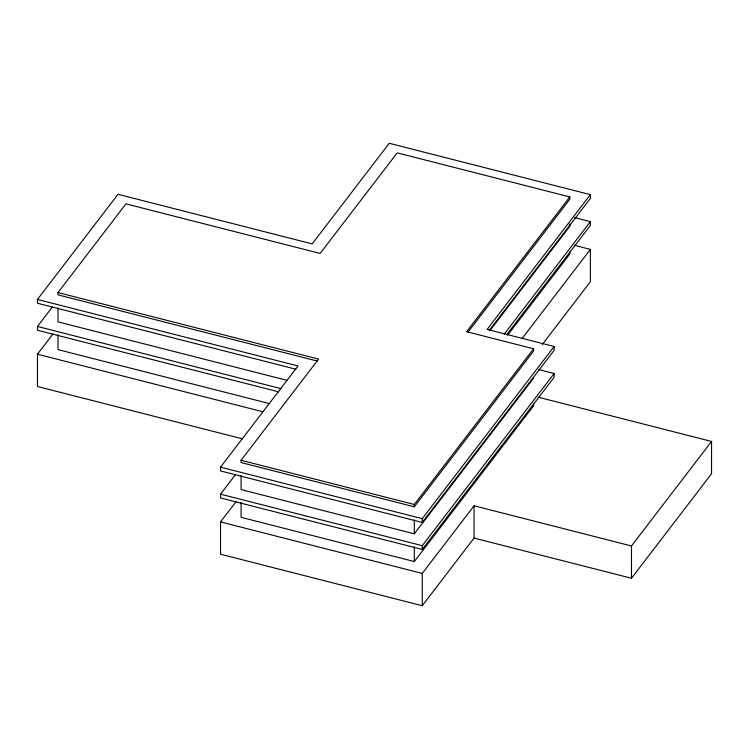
<?xml version="1.0" encoding="UTF-8"?>
<svg xmlns="http://www.w3.org/2000/svg" width="749" height="749" viewBox="0 0 749 749"><rect width="100%" height="100%" fill="white"/><g stroke="black" fill="none" stroke-linecap="round" stroke-linejoin="round"><path stroke-width="1.12" d="M295.761 369.182L37.45 303.233L37.45 299.45L117.996 194.3L312.183 243.884L389.246 143.284L590.381 194.637L590.381 198.419L489.284 330.393M317.454 361.102L58.01 294.863L58.01 292.559L125.944 203.868L320.141 253.443L397.195 152.852L569.82 196.931L569.82 199.234L468.013 332.135M278.768 391.858L37.45 330.243L37.45 326.461L52.29 307.09M242.507 438.858L37.45 386.493L37.45 354.202L52.992 333.914M590.381 194.637L487.159 329.391L554.138 346.497L554.138 350.279L422.258 522.446L220.524 470.943L220.524 467.161L298.027 365.98L37.45 299.45M569.82 196.931L466.599 331.685L533.578 348.781L533.578 351.084L414.3 506.801L241.084 462.573L241.084 460.27L318.587 359.089L58.01 292.559M538.512 369.519L554.138 373.508L554.138 377.29L422.258 549.457L220.524 497.954L220.524 494.171L235.458 474.679M538.156 397.167L711.55 441.442L631.482 545.974L474.07 505.781L474.07 538.072L422.258 605.716L220.524 554.204L220.524 521.913L236.169 501.493M489.93 330.543L569.82 226.245L569.82 223.923M504.18 334.185L590.381 221.657L574.558 217.613M507.017 334.26L590.381 225.43L590.381 221.657M507.607 335.196L569.82 253.986L569.82 251.701M521.856 338.857L590.381 249.398L574.558 245.354M414.3 506.801L414.3 504.498L533.578 348.781M542.342 344.4L590.381 281.69L590.381 249.398M422.258 522.446L422.258 518.664L554.138 346.497M241.084 475.643L241.084 489.584L414.3 533.812L533.578 378.105M422.258 549.457L422.258 545.684L554.138 373.508M241.084 502.495L241.084 517.325L414.3 561.553L533.578 405.836L533.578 403.561M422.258 605.716L422.258 573.425L474.07 505.781M474.07 538.072L631.482 578.265L711.55 473.733L711.55 441.442M286.858 380.305L58.01 321.873L58.01 307.933M37.45 326.461L281.034 388.656M269.865 403.711L58.01 349.614L58.01 334.784M37.45 354.202L262.908 411.772M241.084 460.27L414.3 504.498M220.524 467.161L422.258 518.664M220.524 494.171L422.258 545.684M220.524 521.913L422.258 573.425M631.482 545.974L631.482 578.265M414.3 519.872L414.3 533.812M414.3 546.723L414.3 561.553"/></g></svg>
